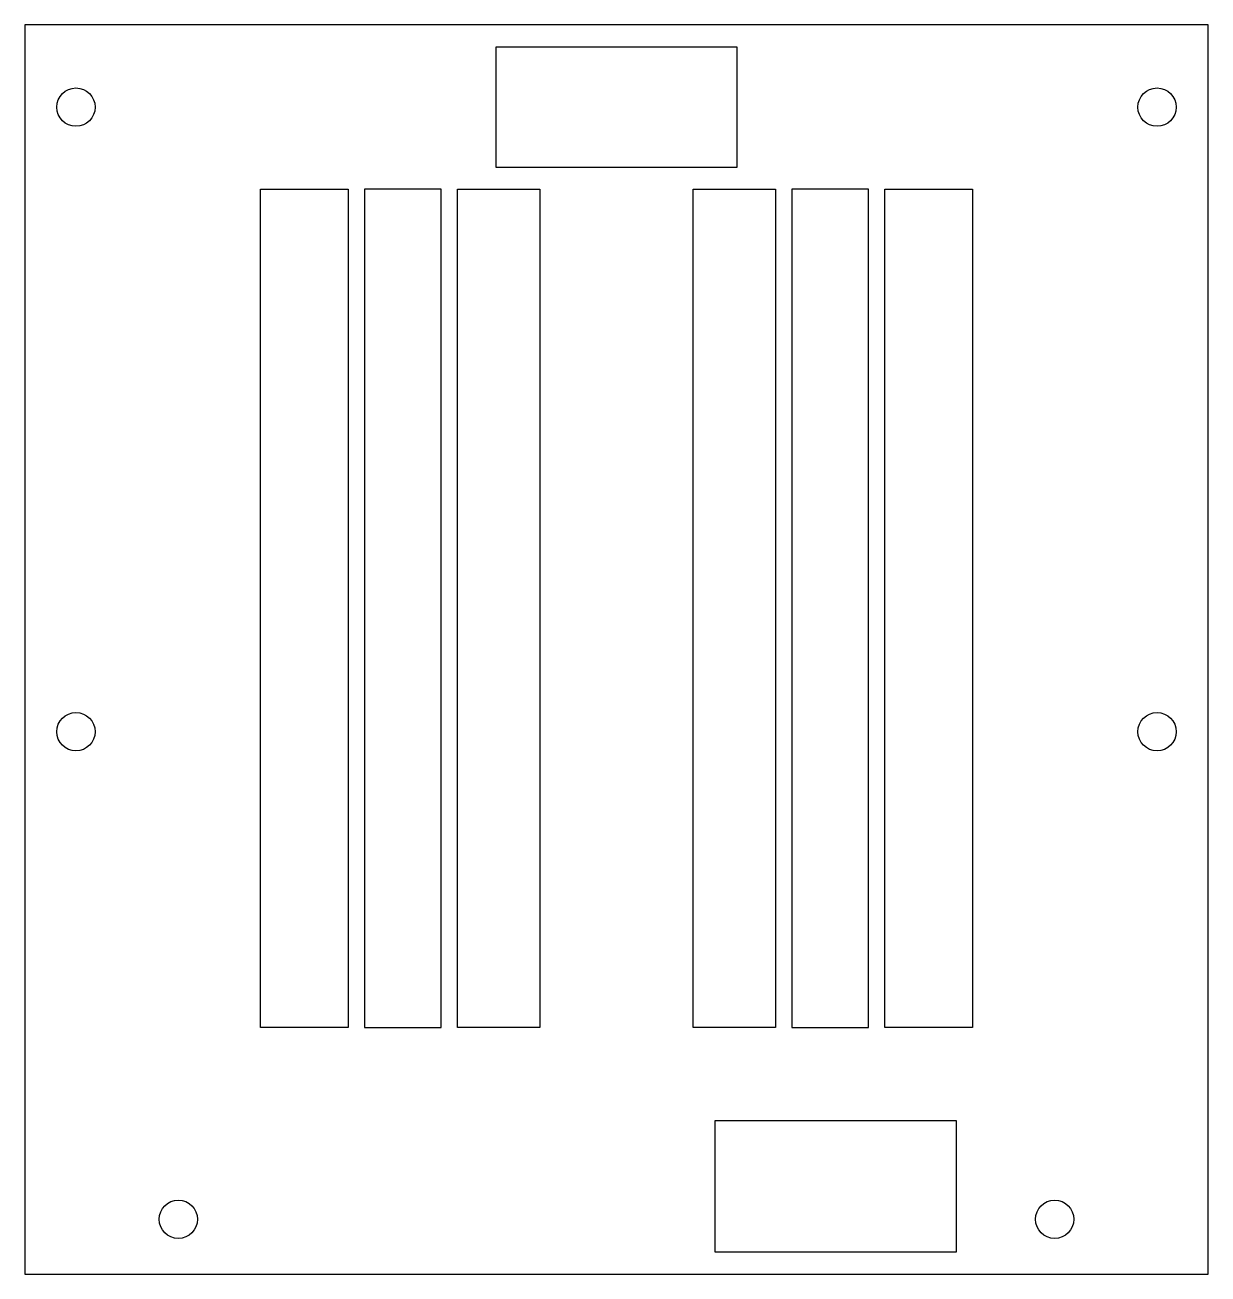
# Model space of a CAD drawing. Extents: x -54 to 54, y 110 to 224.
import ezdxf

# ---------------------------------------------------------------- set-up
doc = ezdxf.new("R2010")
doc.units = 0
doc.header["$MEASUREMENT"] = 0
doc.layers.add('140', color=53, linetype='CONTINUOUS')

msp = doc.modelspace()

# ---------------------------------------------------------------- linework, layer by layer
at = {"layer": '140'}
for p, q in [((54, 224), (-54, 224)), ((-54, 224), (-54, 110)), ((54, 110), (54, 224)), ((-11, 222), (11, 222)), ((-11, 211), (-11, 222)), ((11, 222), (11, 211)), ((11, 211), (-11, 211)), ((-32.5, 132.5), (-32.5, 209)), ((-32.5, 209), (-24.5, 209)), ((-24.5, 209), (-24.5, 132.5)), ((-16, 209), (-23, 209)), ((-23, 209), (-23, 132.5)), ((-16, 132.5), (-16, 209)), ((-14.5, 132.5), (-14.5, 209)), ((-14.5, 209), (-7, 209)), ((-7, 209), (-7, 132.5)), ((7, 132.5), (7, 209)), ((7, 209), (14.5, 209)), ((14.5, 209), (14.5, 132.5)), ((23, 209), (16, 209)), ((16, 209), (16, 132.5)), ((23, 132.5), (23, 209)), ((24.5, 209), (32.5, 209)), ((24.5, 132.5), (24.5, 209)), ((32.5, 209), (32.5, 132.5)), ((-24.5, 132.5), (-32.5, 132.5)), ((-23, 132.5), (-16, 132.5)), ((-7, 132.5), (-14.5, 132.5)), ((14.5, 132.5), (7, 132.5)), ((16, 132.5), (23, 132.5)), ((32.5, 132.5), (24.5, 132.5)), ((9, 112), (9, 124)), ((9, 124), (31, 124)), ((31, 124), (31, 112)), ((31, 112), (9, 112)), ((-54, 110), (54, 110))]:
    msp.add_line(p, q, dxfattribs=at)
for centre in [(-49.35, 216.5), (49.35, 216.5), (-49.35, 159.5), (49.35, 159.5), (-40, 115), (40, 115)]:
    msp.add_circle(centre, 1.75, dxfattribs=at)

doc.saveas('drawing.dxf')
